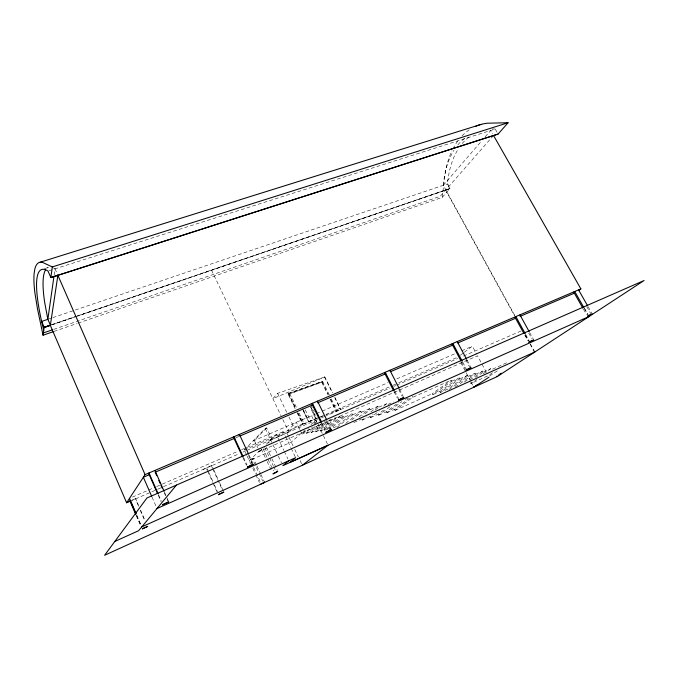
<?xml version="1.0" encoding="UTF-8"?>
<svg xmlns="http://www.w3.org/2000/svg" width="678" height="678" viewBox="0 0 678 678"><rect width="100%" height="100%" fill="white"/><g stroke="black" fill="none" stroke-linecap="round" stroke-linejoin="round"><path stroke-width="0.51" stroke-dasharray="3.39 2.54" d="M78.072 323.135L442.192 197.408L445.192 173.178A103.878 63.995 69.7 0 1 451.98 150.753M54.147 275.099L55.037 268.819A121.116 23.45 69.4 0 0 53.435 267.937M138.922 506.28L135.6 498.601L138.659 506.635M514.704 315.372L443.319 185.272L481.753 140.795M485.185 136.82L490.677 130.464L492.575 133.803M493.525 135.464L440.225 196.298L53.376 329.508M449.836 188.704L77.368 316.134L449.836 188.704L447.531 183.84A97.954 60.308 69.7 0 1 458.336 148.846M442.192 197.408L449.845 188.73M203.247 469.388L211.748 465.439L213.485 469.244M211.748 465.439L211.383 465.854L212.248 467.752M324.813 376.934L277.641 393.384L272.861 398.639L324.813 376.934L332.635 392.808M246.767 455.285L244.292 449.955L265.284 428.445L266.581 427.894L272.031 439.429L268.327 442.98M266.581 427.894L254.318 440.454L257.75 447.794M260.064 450.234L249.258 460.642L291.26 442.081L304.651 430.216M266.301 444.251L276.353 434.606L283.87 450.463M261.945 449.09L259.462 451.455L258.174 448.709M256.504 465.015L253.394 458.345L252.538 459.159L258.733 472.473M277.514 437.047L283.251 431.615L285.023 435.335M246.8 450.421L288.845 432.106L293.938 427.386L303.159 423.843L297.905 412.944M310.973 424.614L315.906 420.241L327.593 444.31M300.193 430.335L301.99 434.073L308.329 428.488M313.88 423.597L317.965 420.758M301.99 434.073L306.117 432.259L312.194 426.945M306.117 432.259L306.626 433.318L314.99 426.03M306.626 433.318L310.736 431.505L319.957 423.521M310.736 431.505L311.244 432.556L325.101 420.623M311.244 432.556L315.338 430.75L326.237 421.436M334.94 397.478L340.61 409.563L334.746 397.655M315.338 430.75L315.846 431.801L330.661 419.199M315.846 431.801L319.914 430.005L334.101 418.012M319.914 430.005L320.423 431.047L335.424 418.436L339.636 416.589L340.17 417.673L324.991 430.301L324.482 429.259L339.636 416.589M336.915 427.547L352.56 414.868L352.018 413.783L336.407 426.513L329.542 429.555L344.907 416.919L344.365 415.826L329.033 428.513L324.991 430.301M345.695 423.369L360.832 411.215L361.366 412.292L350.195 421.216M359.009 417.021L369.569 408.665L370.112 409.741L362.781 415.504M370.79 411.953L378.248 406.139L378.782 407.207L374.637 410.427M361.679 419.055L362.188 420.08L366.34 416.86M362.188 420.08L369.976 416.606L373.197 414.139M383.638 406.105L386.85 403.639L387.384 404.698L393.613 401.935M369.976 416.606L370.485 417.631L379.341 410.851M370.485 417.631L378.214 414.182L385.579 408.597M378.214 414.182L378.722 415.19L390.189 406.537M460.303 355.264L463.523 352.848M464.328 352.238L472.38 346.187L476.575 354.043M295.108 408.681L287.921 393.774L288.472 393.359L322.618 381.341L329.44 395.223M288.743 394.164L322.779 381.799L288.743 394.164L295.489 408.164M378.722 415.19L386.392 411.766L398.867 402.418M386.392 411.766L386.901 412.775L401.893 401.596M386.901 412.775L394.503 409.376L410.571 397.486M394.503 409.376L395.011 410.376L412.8 397.283L451.175 380.172L451.718 381.197L432.657 394.715L432.149 393.732L451.175 380.172M287.921 393.774L322.618 381.341M439.912 391.46L459.201 377.858L459.743 378.875L440.42 392.435L439.912 391.46L432.657 394.715M448.972 389.579L467.701 376.57L467.167 375.553L447.616 389.197L440.42 392.435M455.269 386.96L475.075 373.264L475.609 374.273L462.676 383.18M302.286 423.589L302.846 423.199M296.905 412.402L302.6 424.233L303.159 423.843M302.6 424.233L316.558 418.58L310.677 406.495M303.083 410.478L308.515 421.724L302.371 408.47M308.515 421.724L317.253 417.953L315.838 418.919L310.261 407.436M469.837 379.96L482.914 371.002L483.456 372.002L475.592 377.366M315.838 418.919L316.558 418.58M483.092 373.917L490.703 368.747L491.245 369.747L508.059 362.188M336.237 410.571L336.805 410.19M330.067 399.24L336.034 411.393L337.017 410.732L326.296 414.843M336.034 411.393L340.814 409.393M470.405 382.528L470.913 383.485L476.837 379.485M492.482 372.798L488.135 375.697L470.913 383.485M489.516 376.07L498.211 370.281M395.011 410.376L432.149 393.732M475.609 374.273L482.914 371.002M483.456 372.002L490.703 368.747M451.718 381.197L459.201 377.858M459.743 378.875L467.167 375.553M467.701 376.57L475.075 373.264M405.266 399.342L407.893 398.181M353.831 422.547L360.806 419.445M320.423 431.047L324.482 429.259M370.112 409.741L378.248 406.139M378.782 407.207L386.85 403.639M344.907 416.919L352.018 413.783M253.394 458.345L250.089 459.803L251.869 463.616M352.56 414.868L360.832 411.215M361.366 412.292L369.569 408.665M258.216 452.006L477.507 355.789L487.168 373.892M340.17 417.673L344.365 415.826M270.734 439.997L315.906 420.241M132.413 497.093L155.601 487.024M156.567 486.609L161.398 484.507M162.364 484.092L237.715 451.379M241.571 449.709L283.251 431.615M244.292 449.955L319.262 417.351M320.236 416.936L325.076 414.826M326.05 414.402L391.969 385.74M392.935 385.324L397.783 383.214M398.757 382.79L457.887 357.077M132.074 500.135L135.6 498.601M270.708 439.946L272.005 439.378M130.074 501.262L150.872 492.203M151.838 491.787L156.686 489.669M157.66 489.245L162.508 487.135M163.483 486.711L239.139 453.76M242.97 452.09L245.843 450.836M317.635 419.572L315.719 420.402L316.253 421.504M321.465 417.902L323.381 417.072M324.338 416.648L389.96 388.07M393.833 386.384L395.766 385.536M396.732 385.121L457.701 358.569M463.506 356.035L521.568 330.745M253.064 440.997L315.414 414.046M316.38 413.622L321.228 411.529M322.194 411.114L388.087 382.629M396.808 378.858L454.938 353.73M461.726 350.797L472.38 346.187M235.842 437.759L238.758 436.505M320.448 417.089L325.321 415.216M54.062 331.423L77.072 323.482M51.35 324.77L76.385 316.211M77.385 315.872L450.048 188.45L447.514 183.848L74.885 310.16M51.316 324.999L76.351 316.44L51.333 325.042M48.858 318.982L51.859 317.965M52.867 317.626L73.885 310.499M44.375 268.683L49.291 267.132A121.116 23.45 69.4 0 0 47.104 268.081M49.019 270.725L495.211 129.023L498.059 134.015M588.19 306.82L591.741 313.058M586.724 306.566L590.775 313.694M584.411 308.244L588.055 314.66M584.368 308.49L587.919 314.753M583.411 309.134L586.453 314.49M529.654 332.491L533.23 338.983M528.764 333.11L531.823 338.669M525.713 334.551L529.162 340.831M525.306 334.686L529.815 342.89M530.315 343.805L534.815 352.009M445.624 190.145L514.577 315.821M525.077 334.957L528.12 340.517M530.154 344.221L534.222 351.628M524.823 335.169L527.772 340.542M467.125 360.247L470.591 366.781M465.82 359.916L469.769 367.366M462.743 362.171L466.21 368.722M461.438 361.832L465.396 369.307M460.82 362.637L465.718 371.891M466.21 372.815L470.608 381.146M471.1 382.07L473.058 385.774M412.258 396.232L412.8 397.283M399.52 389.087L403.351 396.613M398.791 389.655L402.147 396.232M394.808 391.155L398.647 398.706M394.088 391.714L397.435 398.308M324.618 377.121L332.44 392.986M331.262 398.927L337.11 410.817M322.058 381.748L328.364 394.562M330.61 399.139L336.542 411.199M321.83 382.494L327.779 394.588M334.89 417.343L335.424 418.436M327.271 421.114L330.991 428.725M326.652 421.64L330.364 429.233M321.881 422.691L325.474 430.081M321.584 423.86L324.83 430.53M310.761 404.596L314.228 411.724M310.422 406.503L316.355 418.716M311.541 415.716L315.838 424.572M316.694 426.352L318.719 430.53M305.244 409.809L310.448 420.563M303.413 409.893L309.041 421.53M289.675 393.469L296.888 408.419M299.142 413.088L304.091 423.369M288.472 393.359L295.659 408.283M297.735 412.826L303.134 424.03M299.769 429.445L296.328 422.292L286.302 431.683L288.557 436.412M277.641 393.384L286.701 412.275M288.964 416.995L293.938 427.386M211.544 270.2L281.014 415.707M282.828 419.504L288.845 432.106M289.006 437.352L293.032 445.793M294.803 449.506L298.345 456.93M300.108 460.642L301.88 464.354M285.463 436.268L290.786 447.429M291.226 448.361L295.218 456.735M284.311 451.395L287.87 458.896M265.284 428.445L272.531 443.802M272.98 444.751L277.912 455.218M278.361 456.167L281.506 462.82M266.505 447.243L271.454 457.786M271.912 458.743L277.319 470.244M264.725 447.548L269.208 457.082M269.658 458.04L273.242 465.676M273.692 466.625L275.48 470.439M263.047 448.717L273.454 470.905M261.301 449.048L266.674 460.523M267.124 461.472L272.056 471.99M256.945 465.964L260.496 473.591M260.937 474.541L264.488 482.168M259.174 473.422L262.708 481.016M248.987 454.989L252.902 463.405M248.495 455.472L252.402 463.871M253.64 467.439L261.183 483.668M247.182 456.175L251.021 464.447M252.792 468.252L255.436 473.956M255.877 474.905L259.411 482.507M243.504 457.396L246.978 464.896M243.021 457.879L246.487 465.362M213.917 470.201L219.104 481.617M219.536 482.567L223.435 491.135M212.68 468.701L222.181 489.601M208.434 471.693L206.621 467.676L206.256 468.083L207.121 469.99M208.866 472.642L214.011 483.99M214.443 484.94L217.443 491.558M207.553 470.939L212.731 482.372M213.163 483.329L217.045 491.906M164.576 492.338L168.347 500.906M164.229 492.77L165.491 495.618M167.161 499.423L168 501.322M158.627 494.948L161.144 500.678M158.296 495.372L161.22 502.051M55.037 268.819L57.859 275.251M152.058 497.144L156.194 506.619M140.583 510.119L145.151 520.687M140.321 510.466L144.88 521.009M136.897 515.458L141.397 525.908M136.592 515.466L140.71 525.009M136.286 515.687L140.846 526.255M443.319 185.272A98.2 60.028 69.7 0 1 453.989 150.245M457.828 144.931A98.2 60.028 69.7 0 1 466.21 137.142M462.201 143.533A97.954 60.308 69.7 0 1 469.795 136.337M492.414 128.939A97.954 60.308 69.7 0 1 495.211 129.023M452.912 148.88A103.878 63.995 69.7 0 1 458.904 139.515M462.099 135.854A103.878 63.995 69.7 0 1 469.303 129.786"/><path stroke-width="1.02" d="M53.062 331.771L43.053 335.22L44.155 327.237L41.629 321.431A121.481 22.713 69.4 0 1 48.019 271.047L50.858 277.573L498.093 134.066L508.085 122.743L487.575 123.201A103.878 63.995 69.7 0 0 475.803 126.244M508.085 122.743L52.299 266.937L50.858 277.573L498.093 134.066M53.994 276.149L47.858 319.321L50.35 325.109L44.121 327.245M57.884 275.319L50.333 325.381L126.617 502.771L130.32 500.898L135.769 513.551M44.062 327.813L44.155 327.237M126.617 502.771L145.084 474.634L580.868 288.887L493.525 135.464M176.441 485.092L138.617 530.713L114.836 541.434M238.953 434.945L239.427 434.429L248.555 454.057M389.214 370.874L389.918 370.281L399.037 388.147M260.293 484.414L264.488 482.168L263.589 482.914M288.752 460.769L282.853 465.676L328.042 445.234L302.329 465.286M276.378 472.346L277.768 471.202L272.946 473.905L276.616 472.151M578.597 290.498L580.868 288.887M488.94 377.205L473.829 387.24L473.549 386.697M498.737 374.892L501.33 373.197M497.288 376.561L644.1 280.514L146.931 497.999L104.624 555.257L497.288 376.561L497.008 376.027M475.422 385.841L478.236 384.562M263.886 482.448L264.471 482.185M534.815 352.009L289.811 462.472L295.659 457.667L141.812 526.865M157.025 508.517L589.097 316.499M126.845 502.415L130.32 500.898M149.202 474.761L143.363 477.253L151.643 496.203M155.05 472.261L234.868 438.174M239.732 436.09L312.744 404.91M317.609 402.834L385.748 373.731M390.613 371.646L452.912 345.043M457.786 342.958L515.212 318.431M520.085 316.355L574.597 293.066M43.375 332.949L52.376 329.847M39.994 262.276L481.066 124.405M52.299 266.937L42.697 262.462A128.871 24.111 69.4 0 0 34.849 269.013L34.137 273.471A128.871 24.111 69.4 0 0 34.824 292.43L37.485 308.863L43.053 335.22M578.554 289.87L587.682 305.922M583.86 307.6L574.724 291.506L573.791 292.167L582.91 308.244M519.95 314.855L529.145 331.559M525.221 333.652L515.856 316.601L514.992 317.245L523.84 333.373M534.222 351.628L534.535 352.196M457.226 341.593L466.634 359.315M462.243 361.238L452.836 343.458L452.048 344.085L460.947 360.899M394.325 390.214L385.206 372.29L384.511 372.883L393.604 390.774M317.524 401.139L326.813 420.165M321.431 421.767L312.448 403.3L311.855 403.859L321.126 422.911M243.063 456.455L233.944 436.759L233.478 437.276L242.588 456.938M154.931 470.439L164.152 491.389M155.448 472.812L156.703 475.659M158.796 480.414L160.05 483.261M160.889 485.168L162.144 488.016M158.211 493.991L148.991 472.973L148.677 473.439L157.457 493.465M57.859 275.251L145.084 474.634M129.515 498.347L136.075 513.56M130.074 501.262L135.871 514.721M43.723 330.398L41.655 321.431L47.858 319.321L44.723 302.668A121.116 23.45 69.4 0 1 45.384 270.158M142.355 528.823L147.643 526.442L142.355 528.823M162.813 504.5L162.474 504.907L168.771 501.864L162.813 504.5M247.843 466.769L247.351 467.235L253.335 464.337L247.843 466.769M218.731 494.398L218.341 494.762L223.867 492.084L218.731 494.398M326.372 431.928L325.754 432.437L331.457 429.674L326.372 431.928M399.122 399.647L398.393 400.198L403.834 397.554L399.122 399.647M466.701 369.663L465.888 370.239L471.091 367.713L466.701 369.663M529.654 341.729L528.755 342.331L533.739 339.915L529.654 341.729M588.428 315.651L587.462 316.279L592.241 313.948L588.428 315.651M50.316 325.347L44.087 327.474L50.333 325.381"/></g></svg>
